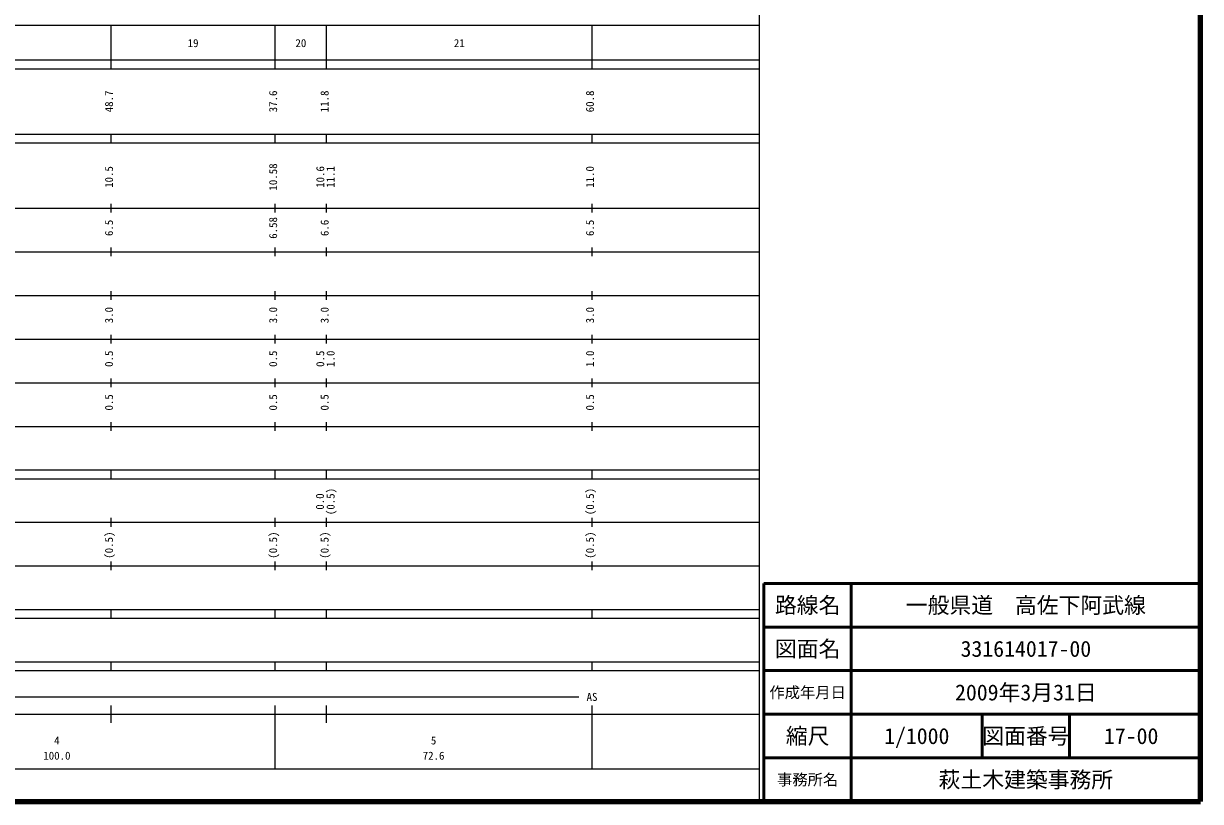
# Model space of a CAD drawing. Units: millimetres on the paper, enlarged 1000 times. Extents: x 40000 to 680000, y 20000 to 380000.
# Drawn here: x 410358 to 680000, y 20000 to 198357 of the extents above; entities that cross this region are included whole.
import ezdxf
from ezdxf.enums import TextEntityAlignment as Align

# ---------------------------------------------------------------- set-up
doc = ezdxf.new("R2010")
doc.units = ezdxf.units.MM
doc.header["$LTSCALE"] = 1000
for name, color, linetype, lineweight in [('M-TTL', 2, 'Continuous', 140), ('M-TTL-BAND', 7, 'Continuous', 25), ('M-TTL-FRAM', 2, 'Continuous', 50), ('M-TTL-LINE', 7, 'Continuous', 50)]:
    doc.layers.add(name, color=color, linetype=linetype, lineweight=lineweight)
doc.layers.add('M-TTL-TXT', color=7, linetype='Continuous')
doc.styles.add('ＭＳ ゴシック', font='')
doc.styles.get('ＭＳ ゴシック').set_extended_font_data('MS Gothic')

msp = doc.modelspace()

# ---------------------------------------------------------------- linework, layer by layer
at = {"layer": 'M-TTL'}
for p, q in [((680000, 20000), (680000, 380000)), ((40000, 20000), (680000, 20000))]:
    msp.add_line(p, q, dxfattribs=at)
at = {"layer": 'M-TTL-BAND'}
for p, q in [((579000, 20000), (579000, 370000)), ((68000, 198000), (579000, 198000)), ((430400, 188000), (430400, 198000)), ((468000, 188000), (468000, 198000)), ((479800, 188000), (479800, 198000)), ((540600, 188000), (540600, 198000)), ((40000, 190000), (579000, 190000)), ((40000, 188000), (579000, 188000)), ((40000, 173000), (579000, 173000)), ((430400, 171000), (430400, 173000)), ((468000, 171000), (468000, 173000)), ((479800, 171000), (479800, 173000)), ((540600, 171000), (540600, 173000)), ((40000, 171000), (579000, 171000)), ((430400, 155000), (430400, 157000)), ((468000, 155000), (468000, 157000)), ((479800, 155000), (479800, 157000)), ((540600, 155000), (540600, 157000)), ((40000, 156000), (579000, 156000)), ((46000, 146000), (579000, 146000)), ((430400, 145000), (430400, 147000)), ((468000, 145000), (468000, 147000)), ((479800, 145000), (479800, 147000)), ((540600, 145000), (540600, 147000)), ((52000, 136000), (579000, 136000)), ((430400, 135000), (430400, 137000)), ((468000, 135000), (468000, 137000)), ((479800, 135000), (479800, 137000)), ((540600, 135000), (540600, 137000)), ((430400, 125000), (430400, 127000)), ((468000, 125000), (468000, 127000)), ((479800, 125000), (479800, 127000)), ((540600, 125000), (540600, 127000)), ((46000, 126000), (579000, 126000)), ((52000, 116000), (579000, 116000)), ((430400, 115000), (430400, 117000)), ((468000, 115000), (468000, 117000)), ((479800, 115000), (479800, 117000)), ((540600, 115000), (540600, 117000)), ((46000, 106000), (579000, 106000)), ((430400, 105000), (430400, 107000)), ((468000, 105000), (468000, 107000)), ((479800, 105000), (479800, 107000)), ((540600, 105000), (540600, 107000)), ((40000, 96000), (579000, 96000)), ((430400, 94000), (430400, 96000)), ((468000, 94000), (468000, 96000)), ((479800, 94000), (479800, 96000)), ((540600, 94000), (540600, 96000)), ((40000, 94000), (579000, 94000)), ((49000, 84000), (579000, 84000)), ((430400, 83000), (430400, 85000)), ((468000, 83000), (468000, 85000)), ((479800, 83000), (479800, 85000)), ((540600, 83000), (540600, 85000)), ((40000, 74000), (579000, 74000)), ((430400, 73000), (430400, 75000)), ((468000, 73000), (468000, 75000)), ((479800, 73000), (479800, 75000)), ((540600, 73000), (540600, 75000)), ((40000, 64000), (579000, 64000)), ((430400, 62000), (430400, 64000)), ((468000, 62000), (468000, 64000)), ((479800, 62000), (479800, 64000)), ((540600, 62000), (540600, 64000)), ((40000, 62000), (579000, 62000)), ((40000, 52000), (579000, 52000)), ((430400, 50000), (430400, 52000)), ((468000, 50000), (468000, 52000)), ((479800, 50000), (479800, 52000)), ((540600, 50000), (540600, 52000)), ((40000, 50000), (579000, 50000)), ((175500, 44000), (537600, 44000)), ((430400, 38000), (430400, 42000)), ((468000, 27500), (468000, 42000)), ((479800, 38000), (479800, 42000)), ((540600, 27500), (540600, 42000)), ((40000, 40000), (579000, 40000)), ((68000, 27500), (579000, 27500))]:
    msp.add_line(p, q, dxfattribs=at)
at = {"layer": 'M-TTL-FRAM'}
for p, q in [((680000, 70000), (580000, 70000)), ((580000, 70000), (580000, 20000))]:
    msp.add_line(p, q, dxfattribs=at)
at = {"layer": 'M-TTL-LINE'}
for p, q in [((600000, 70000), (600000, 20000)), ((680000, 60000), (580000, 60000)), ((680000, 50000), (580000, 50000)), ((680000, 40000), (580000, 40000)), ((630000, 40000), (630000, 30000)), ((650000, 40000), (650000, 30000)), ((680000, 30000), (580000, 30000))]:
    msp.add_line(p, q, dxfattribs=at)

# ---------------------------------------------------------------- texts
at = {"layer": 'M-TTL-BAND', "style": 'ＭＳ ゴシック'}
for s, p in [('19', (449200, 192405)), ('20', (473900, 192405)), ('21', (510200, 192405)), ('AS', (540600, 42500)), ('4', (418000, 32523)), ('5', (504300, 32523)), ('100.0', (418000, 29033)), ('72.6', (504300, 29033))]:
    msp.add_text(s, height=1833, dxfattribs=at).set_placement(p, align=Align.BOTTOM_CENTER)
for s, p in [('48.7', (431400, 180500)), ('37.6', (469000, 180500)), ('11.8', (480800, 180500)), ('60.8', (541600, 180500)), ('10.5', (431400, 163174)), ('10.58', (469000, 163174)), ('10.6', (479800, 163174)), ('11.1', (482170, 163174)), ('11.0', (541600, 163174)), ('6.58', (469000, 151500)), ('6.5', (431400, 151500)), ('6.6', (480800, 151500)), ('6.5', (541600, 151500)), ('3.0', (431400, 131500)), ('3.0', (469000, 131500)), ('3.0', (480800, 131500)), ('3.0', (541600, 131500)), ('0.5', (431400, 121500)), ('0.5', (469000, 121500)), ('0.5', (479800, 121500)), ('1.0', (482170, 121500)), ('1.0', (541600, 121500)), ('0.5', (431400, 111500)), ('0.5', (469000, 111500)), ('0.5', (480800, 111500)), ('0.5', (541600, 111500)), ('0.0', (479721, 88764)), ('(0.5)', (482170, 88764)), ('(0.5)', (541600, 88764)), ('(0.5)', (431400, 78764)), ('(0.5)', (469000, 78764)), ('(0.5)', (480800, 78764)), ('(0.5)', (541600, 78764))]:
    msp.add_text(s, height=1833, rotation=90, dxfattribs=at).set_placement(p, align=Align.BOTTOM_CENTER)
at = {"layer": 'M-TTL-TXT', "style": 'ＭＳ ゴシック'}
for s, height, p in [('路線名', 3666, (590000, 65000)), ('路線名', 3666, (590000, 65000)), ('一般県道\u3000高佐下阿武線', 3666, (640000, 65000)), ('図面名', 3666, (590000, 55000)), ('図面名', 3666, (590000, 55000)), ('331614017-00', 3666, (640000, 55000)), ('作成年月日', 2566, (590000, 45000)), ('作成年月日', 2566, (590000, 45000)), ('2009年3月31日', 3666, (640000, 45000)), ('縮尺', 3666, (590000, 35000)), ('縮尺', 3666, (590000, 35000)), ('1/1000', 3666, (615000, 35000)), ('図面番号', 3666, (640000, 35000)), ('図面番号', 3666, (640000, 35000)), ('17-00', 3666, (664125, 35000)), ('萩土木建築事務所', 3666, (640000, 25000)), ('事務所名', 2566, (590000, 25000)), ('事務所名', 2566, (590000, 25000))]:
    msp.add_text(s, height=height, dxfattribs=at).set_placement(p, align=Align.MIDDLE_CENTER)

doc.saveas('drawing.dxf')
